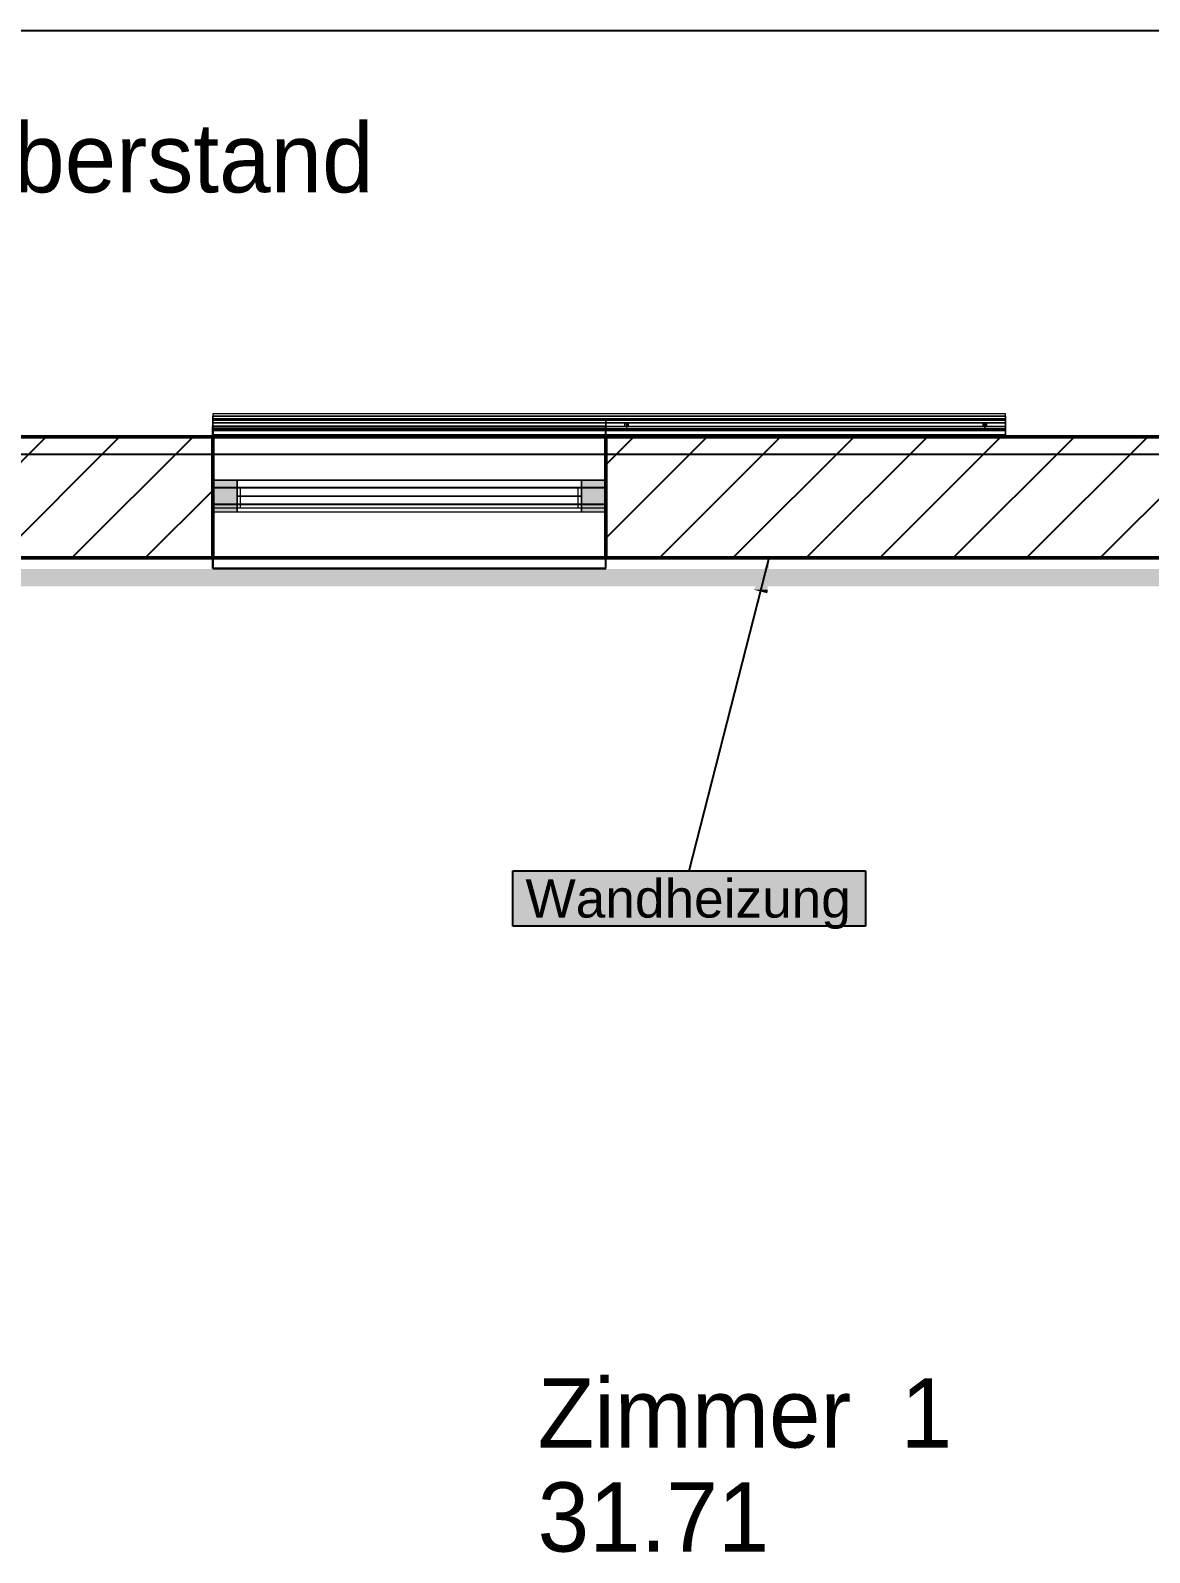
# Model space of a CAD drawing. Extents: x 0 to 756, y -25 to 420.
# Drawn here: x 146.7 to 211.4, y 327.1 to 415 of the extents above; entities that cross this region are included whole.
import ezdxf
from ezdxf.lldxf.tags import DXFTag

# ---------------------------------------------------------------- set-up
doc = ezdxf.new("R2010")
doc.units = 0
doc.layers.get('0').update_dxf_attribs({"lineweight": 25})
doc.layers.get('DEFPOINTS').update_dxf_attribs({"lineweight": 25})
for name, color, linetype, lineweight in [('A_Aussenwand', 7, 'Continuous', 25), ('A_Fenster', 7, 'Continuous', 25), ('FENSTER', 7, 'Continuous', 13), ('FENSTERBANK', 7, 'Continuous', 13), ('H_Heizung', 7, 'Continuous', 25), ('PFOSTEN__ST_TZEN', 7, 'Continuous', 13), ('VERSCHATTUNG', 7, 'Continuous', 13), ('WAND_HOLZ_TRAGEND', 7, 'Continuous', 13), ('X_Planrahmen', 7, 'Continuous', 25), ('X_Text', 7, 'Continuous', 25)]:
    doc.layers.add(name, color=color, linetype=linetype, lineweight=lineweight)
doc.layers.add('A_Geschossdecke', color=7, linetype='Continuous', lineweight=25, true_color=0x008080)
doc.styles.get("Standard").update_dxf_attribs({"font": 'arial.ttf'})
tags = doc.linetypes.add('fein_strichliert', pattern=[4, 1, -2, 1]).pattern_tags.tags
tags[8:9] = [DXFTag(74, 4), DXFTag(75, 0), DXFTag(340, '0'), DXFTag(46, 0.0), DXFTag(50, 0.0), DXFTag(44, 0.0), DXFTag(45, 0.0)]
tags[6:7] = [DXFTag(74, 4), DXFTag(75, 0), DXFTag(340, '0'), DXFTag(46, 0.0), DXFTag(50, 0.0), DXFTag(44, 0.0), DXFTag(45, 0.0)]
tags[4:5] = [DXFTag(74, 4), DXFTag(75, 0), DXFTag(340, '0'), DXFTag(46, 0.0), DXFTag(50, 0.0), DXFTag(44, 0.0), DXFTag(45, 0.0)]

# ---------------------------------------------------------------- blocks, each defined once
blk = doc.blocks.new('Blockreferenz-A0T78OPROY', base_point=(0, -25))
at = {"layer": 'X_Planrahmen', "color": 0, "linetype": 'ByBlock', "lineweight": -2, "ltscale": 0.25}
blk.add_line((20, 415), (589, 415), dxfattribs=at)
blk = doc.blocks.new('Referenz-A0T78OQ1OY')
at = {"layer": 'DEFPOINTS', "color": 0, "linetype": 'Continuous', "lineweight": -2, "ltscale": 0.25}
for p, q in [((157.279, 391.533), (157.279, 391.533)), ((157.279, 391.533), (157.279, 391.533)), ((179.979, 391.533), (179.979, 391.533)), ((179.979, 391.533), (179.979, 391.533))]:
    blk.add_line(p, q, dxfattribs=at)
at = {"layer": 'FENSTER', "color": 0, "linetype": 'Continuous', "ltscale": 0.13}
for p, q in [((158.679, 389.033), (157.279, 389.033)), ((157.279, 389.033), (157.279, 387.193)), ((158.679, 389.033), (157.279, 389.033)), ((157.279, 389.033), (157.279, 387.193)), ((157.279, 389.033), (157.279, 389.033)), ((157.279, 389.033), (157.279, 387.193)), ((157.279, 389.033), (158.679, 389.033)), ((158.679, 387.193), (158.679, 389.033)), ((178.579, 389.033), (158.679, 389.033)), ((158.679, 389.033), (158.679, 387.193)), ((158.679, 387.193), (158.679, 389.033)), ((158.679, 389.033), (158.679, 387.193)), ((158.679, 389.033), (158.679, 389.033)), ((178.579, 389.033), (158.679, 389.033)), ((158.679, 389.033), (158.679, 387.193)), ((158.679, 389.033), (158.679, 389.033)), ((158.679, 389.033), (158.679, 387.193)), ((158.679, 389.033), (178.579, 389.033)), ((178.579, 389.033), (158.679, 389.033)), ((158.679, 389.033), (158.679, 387.193)), ((158.679, 389.033), (158.679, 389.033)), ((158.679, 389.033), (158.679, 387.193)), ((158.679, 389.033), (178.579, 389.033)), ((179.979, 389.033), (178.579, 389.033)), ((178.579, 389.033), (178.579, 387.193)), ((178.579, 387.193), (178.579, 389.033)), ((179.979, 389.033), (178.579, 389.033)), ((178.579, 389.033), (178.579, 387.193)), ((178.579, 389.033), (178.579, 389.033)), ((178.579, 389.033), (178.579, 387.193)), ((178.579, 389.033), (179.979, 389.033)), ((178.579, 387.193), (178.579, 389.033)), ((178.579, 389.033), (178.579, 387.193)), ((178.579, 389.033), (178.579, 389.033)), ((178.579, 387.193), (178.579, 389.033)), ((178.579, 389.033), (178.579, 387.193)), ((178.579, 389.033), (178.579, 389.033)), ((179.979, 387.193), (179.979, 389.033)), ((179.979, 387.193), (179.979, 389.033)), ((179.979, 389.033), (179.979, 387.193)), ((179.979, 389.033), (179.979, 389.033)), ((178.579, 388.113), (158.679, 388.113)), ((158.679, 388.113), (158.679, 388.113)), ((158.679, 388.113), (178.579, 388.113)), ((178.579, 388.113), (178.579, 388.113)), ((157.279, 387.193), (158.679, 387.193)), ((157.279, 387.193), (158.679, 387.193)), ((157.279, 387.193), (157.279, 387.193)), ((157.279, 387.193), (158.679, 387.193)), ((158.679, 387.193), (178.579, 387.193)), ((158.679, 387.193), (158.679, 387.193)), ((158.679, 387.193), (178.579, 387.193)), ((158.679, 387.193), (158.679, 387.193)), ((158.679, 387.193), (178.579, 387.193)), ((158.679, 387.193), (178.579, 387.193)), ((158.679, 387.193), (158.679, 387.193)), ((158.679, 387.193), (178.579, 387.193)), ((178.579, 387.193), (179.979, 387.193)), ((178.579, 387.193), (179.979, 387.193)), ((178.579, 387.193), (178.579, 387.193)), ((178.579, 387.193), (179.979, 387.193)), ((178.579, 387.193), (178.579, 387.193)), ((178.579, 387.193), (178.579, 387.193)), ((179.979, 387.193), (179.979, 387.193))]:
    blk.add_line(p, q, dxfattribs=at)
for points in [[(157.279, 387.193), (158.679, 387.193), (157.279, 389.033)], [(158.679, 387.193), (158.679, 389.033), (157.279, 389.033)], [(178.579, 387.193), (179.979, 387.193), (178.579, 389.033)], [(179.979, 387.193), (179.979, 389.033), (178.579, 389.033)]]:
    blk.add_solid(points, dxfattribs=at)
at = {"layer": 'FENSTERBANK', "color": 0, "lineweight": -2}
for p, q in [((179.979, 392.133), (157.279, 392.133)), ((157.279, 392.133), (157.279, 388.613)), ((157.279, 391.533), (157.279, 392.133)), ((157.279, 392.133), (179.979, 392.133)), ((157.279, 392.133), (157.279, 392.133)), ((179.979, 388.613), (179.979, 392.133)), ((179.979, 391.533), (179.979, 392.133)), ((179.979, 392.133), (179.979, 392.133)), ((179.979, 391.533), (157.279, 391.533)), ((157.279, 391.533), (157.279, 391.533)), ((157.279, 391.533), (179.979, 391.533)), ((157.279, 388.613), (157.279, 391.533)), ((179.979, 391.533), (179.979, 391.533)), ((179.979, 388.613), (179.979, 391.533)), ((157.279, 388.613), (179.979, 388.613)), ((157.279, 388.613), (157.279, 388.613)), ((157.279, 388.613), (179.979, 388.613)), ((179.979, 388.613), (179.979, 388.613)), ((179.979, 387.613), (157.279, 387.613)), ((157.279, 387.613), (157.279, 383.933)), ((179.979, 387.613), (157.279, 387.613)), ((157.279, 387.613), (157.279, 387.613)), ((157.279, 384.533), (157.279, 387.613)), ((179.979, 383.933), (179.979, 387.613)), ((179.979, 387.613), (179.979, 387.613)), ((179.979, 384.533), (179.979, 387.613)), ((179.979, 384.533), (157.279, 384.533)), ((157.279, 384.533), (157.279, 384.533)), ((157.279, 384.533), (179.979, 384.533)), ((157.279, 383.933), (157.279, 384.533)), ((179.979, 383.933), (179.979, 384.533)), ((179.979, 384.533), (179.979, 384.533)), ((157.279, 383.933), (179.979, 383.933)), ((179.979, 383.933), (157.279, 383.933)), ((157.279, 383.933), (157.279, 383.933)), ((179.979, 383.933), (179.979, 383.933))]:
    blk.add_line(p, q, dxfattribs=at)
at = {"layer": 'FENSTERBANK', "color": 0, "lineweight": 18}
for p, q in [((179.979, 391.533), (157.279, 391.533)), ((179.979, 384.533), (157.279, 384.533))]:
    blk.add_line(p, q, dxfattribs=at)
at = {"layer": 'VERSCHATTUNG', "color": 0, "linetype": 'Continuous', "ltscale": 0.13}
for p, q in [((203.079, 392.853), (157.279, 392.853)), ((157.279, 392.853), (157.279, 391.653)), ((157.279, 392.853), (157.279, 392.853)), ((157.279, 392.853), (157.279, 392.853)), ((157.279, 392.853), (157.279, 392.853)), ((157.279, 392.853), (157.279, 392.733)), ((180.179, 392.853), (157.279, 392.853)), ((157.279, 391.533), (157.279, 392.733)), ((157.279, 392.733), (203.079, 392.733)), ((157.279, 392.733), (157.279, 392.733)), ((157.279, 392.733), (157.279, 392.733)), ((180.179, 392.733), (157.279, 392.733)), ((203.079, 392.573), (157.279, 392.573)), ((157.279, 392.573), (157.279, 391.893)), ((157.279, 392.573), (157.279, 392.333)), ((157.279, 392.573), (157.279, 392.573)), ((157.279, 392.573), (203.079, 392.573)), ((203.079, 392.473), (157.279, 392.473)), ((157.279, 392.473), (157.279, 392.333)), ((157.279, 392.473), (157.279, 392.473)), ((157.279, 392.473), (157.279, 391.993)), ((203.079, 392.473), (157.279, 392.473)), ((157.279, 392.333), (181.079, 392.333)), ((157.279, 392.333), (157.279, 392.333)), ((181.079, 392.333), (157.279, 392.333)), ((157.279, 392.133), (157.279, 391.993)), ((181.079, 392.133), (157.279, 392.133)), ((157.279, 392.133), (157.279, 391.893)), ((157.279, 392.133), (157.279, 392.133)), ((157.279, 392.133), (181.079, 392.133)), ((203.079, 392.533), (179.979, 392.533)), ((179.979, 392.533), (179.979, 391.933)), ((203.079, 392.533), (179.979, 392.533)), ((179.979, 392.533), (179.979, 391.933)), ((179.979, 392.533), (179.979, 392.533)), ((203.079, 392.533), (179.979, 392.533)), ((179.979, 391.933), (179.979, 392.533)), ((203.079, 392.853), (180.179, 392.853)), ((203.079, 392.733), (180.179, 392.733)), ((181.079, 392.233), (181.079, 392.333)), ((181.079, 392.333), (181.179, 392.333)), ((181.079, 392.333), (181.079, 392.133)), ((181.279, 392.333), (181.079, 392.333)), ((181.079, 392.333), (181.079, 392.333)), ((181.079, 392.333), (181.079, 392.333)), ((181.079, 392.133), (181.079, 392.233)), ((181.179, 392.133), (181.079, 392.133)), ((181.079, 392.133), (181.279, 392.133)), ((181.079, 392.133), (181.079, 392.133)), ((181.079, 392.133), (181.079, 392.133)), ((201.879, 392.333), (181.179, 392.333)), ((181.179, 392.333), (181.179, 391.933)), ((181.179, 392.333), (181.279, 392.333)), ((181.179, 392.333), (181.179, 392.333)), ((201.879, 392.333), (181.179, 392.333)), ((181.179, 392.333), (181.179, 391.933)), ((181.279, 392.133), (181.179, 392.133)), ((181.279, 392.333), (181.279, 392.233)), ((181.279, 392.133), (181.279, 392.333)), ((181.279, 392.333), (201.779, 392.333)), ((201.779, 392.333), (181.279, 392.333)), ((181.279, 392.333), (181.279, 392.333)), ((181.279, 392.333), (181.279, 392.333)), ((181.279, 392.233), (181.279, 392.133)), ((201.779, 392.133), (181.279, 392.133)), ((181.279, 392.133), (201.779, 392.133)), ((181.279, 392.133), (181.279, 392.133)), ((181.279, 392.133), (181.279, 392.133)), ((201.779, 392.233), (201.779, 392.333)), ((201.779, 392.333), (201.879, 392.333)), ((201.779, 392.333), (201.779, 392.133)), ((201.979, 392.333), (201.779, 392.333)), ((201.779, 392.333), (201.779, 392.333)), ((201.779, 392.333), (201.779, 392.333)), ((201.779, 392.133), (201.779, 392.233)), ((201.879, 392.133), (201.779, 392.133)), ((201.779, 392.133), (201.979, 392.133)), ((201.779, 392.133), (201.779, 392.133)), ((201.779, 392.133), (201.779, 392.133)), ((201.879, 391.933), (201.879, 392.333)), ((201.879, 392.333), (201.979, 392.333)), ((201.879, 392.333), (201.879, 392.333)), ((201.879, 392.333), (201.879, 391.933)), ((201.979, 392.133), (201.879, 392.133)), ((201.979, 392.333), (201.979, 392.233)), ((201.979, 392.133), (201.979, 392.333)), ((201.979, 392.333), (203.079, 392.333)), ((203.079, 392.333), (201.979, 392.333)), ((201.979, 392.333), (201.979, 392.333)), ((201.979, 392.333), (201.979, 392.333)), ((201.979, 392.233), (201.979, 392.133)), ((203.079, 392.133), (201.979, 392.133)), ((201.979, 392.133), (203.079, 392.133)), ((201.979, 392.133), (201.979, 392.133)), ((201.979, 392.133), (201.979, 392.133)), ((203.079, 391.653), (203.079, 392.853)), ((203.079, 392.733), (203.079, 392.853)), ((203.079, 392.853), (203.079, 392.853)), ((203.079, 392.853), (203.079, 392.853)), ((203.079, 392.853), (203.079, 392.853)), ((203.079, 392.733), (203.079, 391.533)), ((203.079, 392.733), (203.079, 392.733)), ((203.079, 392.733), (203.079, 392.733)), ((203.079, 391.893), (203.079, 392.573)), ((203.079, 392.573), (203.079, 392.573)), ((203.079, 392.333), (203.079, 392.573)), ((203.079, 391.933), (203.079, 392.533)), ((203.079, 391.933), (203.079, 392.533)), ((203.079, 392.533), (203.079, 392.533)), ((203.079, 392.533), (203.079, 391.933)), ((203.079, 392.333), (203.079, 392.473)), ((203.079, 391.993), (203.079, 392.473)), ((203.079, 392.473), (203.079, 392.473)), ((203.079, 392.333), (203.079, 392.333)), ((203.079, 391.993), (203.079, 392.133)), ((203.079, 391.893), (203.079, 392.133)), ((203.079, 392.133), (203.079, 392.133)), ((157.279, 391.993), (203.079, 391.993)), ((157.279, 391.993), (157.279, 391.993)), ((203.079, 391.993), (157.279, 391.993)), ((157.279, 391.893), (203.079, 391.893)), ((157.279, 391.893), (157.279, 391.893)), ((203.079, 391.893), (157.279, 391.893)), ((180.179, 391.653), (157.279, 391.653)), ((157.279, 391.653), (157.279, 391.533)), ((157.279, 391.653), (203.079, 391.653)), ((157.279, 391.653), (157.279, 391.653)), ((157.279, 391.653), (157.279, 391.653)), ((157.279, 391.533), (180.179, 391.533)), ((203.079, 391.533), (157.279, 391.533)), ((157.279, 391.533), (157.279, 391.533)), ((157.279, 391.533), (157.279, 391.533)), ((157.279, 391.533), (157.279, 391.533)), ((179.979, 391.933), (203.079, 391.933)), ((179.979, 391.933), (203.079, 391.933)), ((203.079, 391.933), (179.979, 391.933)), ((179.979, 391.933), (179.979, 391.933)), ((203.079, 391.653), (180.179, 391.653)), ((180.179, 391.533), (203.079, 391.533)), ((181.179, 391.933), (201.879, 391.933)), ((181.179, 391.933), (181.179, 391.933)), ((181.179, 391.933), (201.879, 391.933)), ((201.879, 391.933), (201.879, 391.933)), ((203.079, 391.993), (203.079, 391.993)), ((203.079, 391.933), (203.079, 391.933)), ((203.079, 391.893), (203.079, 391.893)), ((203.079, 391.533), (203.079, 391.653)), ((203.079, 391.653), (203.079, 391.653)), ((203.079, 391.653), (203.079, 391.653)), ((203.079, 391.533), (203.079, 391.533)), ((203.079, 391.533), (203.079, 391.533)), ((203.079, 391.533), (203.079, 391.533))]:
    blk.add_line(p, q, dxfattribs=at)
at = {"layer": 'WAND_HOLZ_TRAGEND', "color": 0, "lineweight": 50}
for p, q in [((280.279, 391.533), (121.279, 391.533)), ((121.279, 391.533), (257.579, 391.533)), ((157.279, 391.533), (157.279, 384.533)), ((179.979, 391.533), (157.279, 391.533)), ((179.979, 391.533), (157.279, 391.533)), ((157.279, 391.533), (157.279, 391.533)), ((157.279, 391.533), (157.279, 384.533)), ((179.979, 384.533), (179.979, 391.533)), ((179.979, 391.533), (179.979, 391.533)), ((179.979, 384.533), (179.979, 391.533)), ((121.279, 384.533), (280.279, 384.533)), ((257.579, 384.533), (121.279, 384.533)), ((157.279, 384.533), (179.979, 384.533)), ((157.279, 384.533), (157.279, 384.533)), ((157.279, 384.533), (179.979, 384.533)), ((179.979, 384.533), (179.979, 384.533))]:
    blk.add_line(p, q, dxfattribs=at)
at = {"layer": 'PFOSTEN__ST_TZEN', "color": 0, "lineweight": -2, "insert": (130.288, 409.647), "char_height": 4, "attachment_point": 1}
blk.add_mtext('{\\fPosterama Text Light;Dachüberstand}', dxfattribs=at)
at = {"layer": 'WAND_HOLZ_TRAGEND', "color": 0, "lineweight": -2, "char_height": 4, "attachment_point": 1}
for s, insert in [('{\\fPosterama Text Light;Zimmer}', (176.044, 337.159)), ('{\\fPosterama Text Light;1}', (197.016, 337.159)), ('{\\fPosterama Text Light;31.71}', (176.044, 331.152))]:
    blk.add_mtext(s, dxfattribs=dict(at, insert=insert))
blk = doc.blocks.new('Wand-A0T78OQ5OY', base_point=(114.279, 384.533))
at = {"color": 0, "linetype": 'ByBlock', "lineweight": -2, "ltscale": 0.25}
for p, q in [((114.279, 391.533), (157.279, 391.533)), ((179.979, 391.533), (257.579, 391.533)), ((121.279, 384.533), (157.279, 384.533)), ((179.979, 384.533), (246.279, 384.533))]:
    blk.add_line(p, q, dxfattribs=at)
at = {"color": 0, "lineweight": -2}
for p, q in [((140.653, 384.533), (147.653, 391.533)), ((144.896, 384.533), (151.896, 391.533)), ((149.138, 384.533), (156.138, 391.533)), ((179.979, 385.675), (185.837, 391.533)), ((179.979, 389.918), (181.594, 391.533)), ((183.08, 384.533), (190.08, 391.533)), ((187.322, 384.533), (194.322, 391.533)), ((191.565, 384.533), (198.565, 391.533)), ((195.807, 384.533), (202.807, 391.533)), ((200.05, 384.533), (207.05, 391.533)), ((204.293, 384.533), (211.293, 391.533)), ((208.535, 384.533), (215.535, 391.533)), ((153.381, 384.533), (157.279, 388.431))]:
    blk.add_line(p, q, dxfattribs=at)
blk = doc.blocks.new('Fenster-A0T78OQ9OY', base_point=(157.279, 384.533))
at = {"color": 0, "linetype": 'ByBlock', "lineweight": -2, "ltscale": 0.25}
for p, q in [((157.279, 391.533), (179.979, 391.533)), ((157.279, 384.533), (157.279, 391.533)), ((179.979, 384.533), (179.979, 391.533)), ((157.279, 384.533), (179.979, 384.533))]:
    blk.add_line(p, q, dxfattribs=at)
at = {"color": 0, "linetype": 'ByBlock', "lineweight": 18, "ltscale": 0.18}
for p, q in [((157.279, 388.633), (179.979, 388.633)), ((158.879, 387.433), (158.879, 388.633)), ((178.379, 387.433), (178.379, 388.633)), ((157.279, 387.433), (179.979, 387.433))]:
    blk.add_line(p, q, dxfattribs=at)
at = {"color": 0, "linetype": 'fein_strichliert', "lineweight": 18, "ltscale": 0.18}
blk.add_line((179.979, 387.433), (179.979, 388.633), dxfattribs=at)
blk = doc.blocks.new('Geschossdecke-A0T78ORTOY', base_point=(115.279, 32.476))
at = {"color": 0, "linetype": 'ByBlock', "lineweight": -2, "ltscale": 0.25}
blk.add_line((115.279, 390.533), (393.279, 390.533), dxfattribs=at)
blk = doc.blocks.new('Bauteilbeschriftung-A0T78P03OY', base_point=(174.611, 363.267))
at = {"color": 0, "linetype": 'ByBlock', "lineweight": -2, "ltscale": 0.25}
blk.add_line((184.802, 366.467), (189.429, 384.533), dxfattribs=at)
at = {"color": 0, "lineweight": -2}
for p, q in [((174.611, 366.467), (194.993, 366.467)), ((174.611, 363.267), (174.611, 366.467)), ((194.993, 366.467), (194.993, 363.267)), ((194.993, 363.267), (174.611, 363.267))]:
    blk.add_line(p, q, dxfattribs=at)
at = {"color": 0, "linetype": 'ByBlock', "lineweight": -2, "ltscale": 0.25}
for points in [[(189.331, 382.695), (188.545, 382.695), (189.429, 384.533)], [(189.32, 382.496), (189.331, 382.695), (188.545, 382.695)]]:
    blk.add_solid(points, dxfattribs=at)
at = {"color": 7, "linetype": 'ByBlock', "lineweight": -2, "ltscale": 0.25, "true_color": 0xffffff}
for points in [[(174.611, 363.267), (194.993, 363.267), (174.611, 366.467)], [(194.993, 363.267), (174.611, 366.467), (194.993, 366.467)]]:
    blk.add_solid(points, dxfattribs=at)
at = {"color": 0, "linetype": 'ByBlock', "lineweight": -2, "ltscale": 0.25, "insert": (175.345, 365.967), "char_height": 2.2, "attachment_point": 1}
blk.add_mtext('{\\fArial;Wandheizung}', dxfattribs=at)

msp = doc.modelspace()

# ---------------------------------------------------------------- linework, layer by layer
at = {"layer": 'H_Heizung', "color": 1, "ltscale": 0.25, "true_color": 0xff0000}
for points in [[(122.421, 382.904), (245.964, 382.904), (122.421, 383.904)], [(245.964, 382.904), (122.421, 383.904), (245.964, 383.904)]]:
    msp.add_solid(points, dxfattribs=at)

# ---------------------------------------------------------------- block references
at = {"ltscale": 0.25}
msp.add_blockref('Blockreferenz-A0T78OPROY', (0, -25), dxfattribs=at)
at = {"color": 8, "lineweight": 25, "ltscale": 0.25, "true_color": 0x808080}
msp.add_blockref('Referenz-A0T78OQ1OY', (0, 0), dxfattribs=at)
at = {"layer": 'A_Aussenwand', "ltscale": 0.25}
msp.add_blockref('Wand-A0T78OQ5OY', (114.279, 384.533), dxfattribs=at)
at = {"layer": 'A_Fenster', "ltscale": 0.25}
msp.add_blockref('Fenster-A0T78OQ9OY', (157.279, 384.533), dxfattribs=at)
at = {"layer": 'A_Geschossdecke', "ltscale": 0.25}
msp.add_blockref('Geschossdecke-A0T78ORTOY', (115.279, 32.476), dxfattribs=at)
at = {"layer": 'X_Text', "color": 7, "ltscale": 0.25}
msp.add_blockref('Bauteilbeschriftung-A0T78P03OY', (174.611, 363.267), dxfattribs=at)

doc.saveas('drawing.dxf')
